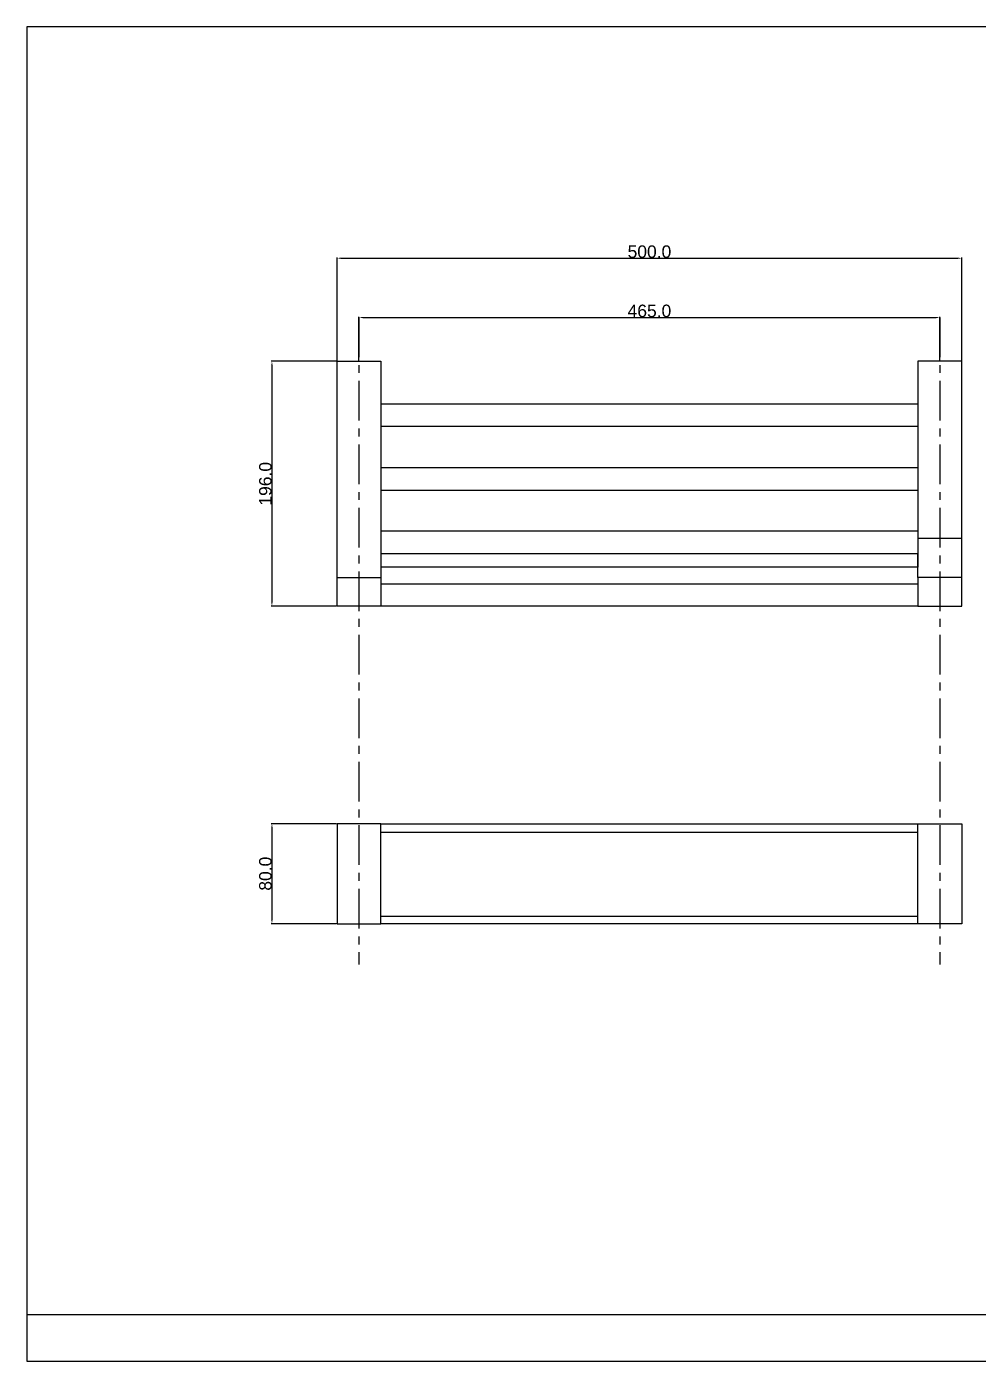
# Model space of a CAD drawing. Header units: millimetres. Extents: x -267 to 1063, y -200 to 868.
# Drawn here: x -267 to 495, y -200 to 868 of the extents above; entities that cross this region are included whole.
import ezdxf

# ---------------------------------------------------------------- set-up
doc = ezdxf.new("R2010")
doc.units = ezdxf.units.MM
doc.header["$MEASUREMENT"] = 0
doc.linetypes.add('CENTER', pattern=[50.8, 31.75, -6.35, 6.35, -6.35])
for name, color, linetype in [('1', 2, 'Continuous'), ('______', 1, 'CENTER'), ('Default', 7, 'Continuous')]:
    doc.layers.add(name, color=color, linetype=linetype)
doc.styles.add('Arial', font='arial.ttf')
doc.dimstyles.new('Dimension Style 02', dxfattribs={"dimtxt": 10, "dimasz": 3, "dimexe": 0.5, "dimexo": 0.5, "dimgap": 0.09, "dimtad": 1, "dimtoh": 1, "dimdec": 1, "dimzin": 1, "dimdsep": 46, "dimtxsty": 'Arial', "dimcen": 0.5, "dimadec": 1, "dimazin": 0, "dimtfac": 1, "dimtdec": 4, "dimtix": 1, "dimtmove": 0, "dimatfit": 3, "dimfxl": 0, "dimtolj": 1, "dimtzin": 1, "dimarcsym": 0})

# ---------------------------------------------------------------- blocks, each defined once
blk = doc.blocks.new('*D4')
at = {"layer": 'Default', "color": 0, "lineweight": -2}
for p, q in [((-18.6, 230.5), (-70.8, 230.5)), ((-70.3, 227.5), (-70.3, 153.5)), ((-18.6, 150.5), (-70.8, 150.5))]:
    blk.add_line(p, q, dxfattribs=at)
at = {"layer": 'Default', "color": 0}
for points in [[(-69.8, 227.5), (-70.8, 227.5), (-70.3, 230.5)], [(-70.8, 153.5), (-69.8, 153.5), (-70.3, 150.5)]]:
    blk.add_solid(points, dxfattribs=at)
at = {"layer": 'Defpoints', "color": 0}
for p in [(-18.1, 230.5), (-70.3, 150.5), (-18.1, 150.5)]:
    blk.add_point(p, dxfattribs=at)
at = {"layer": 'Default', "color": 0, "insert": (-75.5, 190.5), "char_height": 10, "attachment_point": 5, "rotation": 90, "style": 'Arial'}
blk.add_mtext('\\A1;80.0', dxfattribs=at)
blk = doc.blocks.new('*D5')
at = {"layer": 'Default', "color": 0, "lineweight": -2}
for p, q in [((-18.6, 600.5), (-70.8, 600.5)), ((-70.3, 597.5), (-70.3, 407.5)), ((-18.6, 404.5), (-70.8, 404.5))]:
    blk.add_line(p, q, dxfattribs=at)
at = {"layer": 'Default', "color": 0}
for points in [[(-69.8, 597.5), (-70.8, 597.5), (-70.3, 600.5)], [(-70.8, 407.5), (-69.8, 407.5), (-70.3, 404.5)]]:
    blk.add_solid(points, dxfattribs=at)
at = {"layer": 'Defpoints', "color": 0}
for p in [(-18.1, 600.5), (-70.3, 404.5), (-18.1, 404.5)]:
    blk.add_point(p, dxfattribs=at)
at = {"layer": 'Default', "color": 0, "insert": (-75.5, 502.5), "char_height": 10, "attachment_point": 5, "rotation": 90, "style": 'Arial'}
blk.add_mtext('\\A1;196.0', dxfattribs=at)
blk = doc.blocks.new('*D6')
at = {"layer": 'Default', "color": 0, "lineweight": -2}
for p, q in [((-0.6, 601), (-0.6, 636.1)), ((2.4, 635.6), (461.4, 635.6)), ((464.4, 601), (464.4, 636.1))]:
    blk.add_line(p, q, dxfattribs=at)
at = {"layer": 'Default', "color": 0}
for points in [[(2.4, 636.1), (2.4, 635.1), (-0.6, 635.6)], [(461.4, 635.1), (461.4, 636.1), (464.4, 635.6)]]:
    blk.add_solid(points, dxfattribs=at)
at = {"layer": 'Defpoints', "color": 0}
for p in [(464.4, 635.6), (-0.6, 600.5), (464.4, 600.5)]:
    blk.add_point(p, dxfattribs=at)
at = {"layer": 'Default', "color": 0, "insert": (231.9, 640.8), "char_height": 10, "attachment_point": 5, "style": 'Arial'}
blk.add_mtext('\\A1;465.0', dxfattribs=at)
blk = doc.blocks.new('*D7')
at = {"layer": 'Default', "color": 0, "lineweight": -2}
for p, q in [((-18.1, 601), (-18.1, 683.5)), ((-15.1, 683), (478.9, 683)), ((481.9, 601), (481.9, 683.5))]:
    blk.add_line(p, q, dxfattribs=at)
at = {"layer": 'Default', "color": 0}
for points in [[(-15.1, 683.5), (-15.1, 682.5), (-18.1, 683)], [(478.9, 682.5), (478.9, 683.5), (481.9, 683)]]:
    blk.add_solid(points, dxfattribs=at)
at = {"layer": 'Defpoints', "color": 0}
for p in [(481.9, 683), (-18.1, 600.5), (481.9, 600.5)]:
    blk.add_point(p, dxfattribs=at)
at = {"layer": 'Default', "color": 0, "insert": (231.9, 688.2), "char_height": 10, "attachment_point": 5, "style": 'Arial'}
blk.add_mtext('\\A1;500.0', dxfattribs=at)

msp = doc.modelspace()

# ---------------------------------------------------------------- linework, layer by layer
at = {"layer": '1'}
for p, q in [((-18.12, 427.49), (-18.12, 600.49)), ((-18.12, 600.49), (16.88, 600.49)), ((16.88, 600.49), (16.88, 464.49)), ((481.88, 600.49), (446.88, 600.49)), ((446.88, 600.49), (446.88, 464.49)), ((481.88, 427.49), (481.88, 600.49)), ((16.88, 566.49), (446.88, 566.49)), ((16.88, 548.49), (446.88, 548.49)), ((16.88, 515.49), (446.88, 515.49)), ((16.88, 497.49), (446.88, 497.49)), ((16.88, 464.49), (16.88, 446.49)), ((446.88, 464.49), (16.88, 464.49)), ((446.88, 464.49), (446.88, 446.49)), ((481.88, 458.83), (446.88, 458.83)), ((446.88, 458.83), (446.88, 441.14)), ((16.88, 446.49), (16.88, 427.49)), ((446.88, 446.49), (16.88, 446.49)), ((446.88, 427.49), (446.88, 446.49)), ((446.88, 441.14), (446.88, 435.83)), ((-18.12, 404.49), (-18.12, 427.49)), ((-18.12, 427.49), (16.88, 427.49)), ((446.88, 435.83), (16.88, 435.83)), ((16.88, 427.49), (16.88, 409.8)), ((481.88, 427.49), (446.88, 427.49)), ((446.88, 427.49), (446.88, 409.8)), ((481.88, 404.49), (481.88, 427.49)), ((16.88, 422.49), (446.88, 422.49)), ((16.88, 409.8), (16.88, 404.49)), ((446.88, 409.8), (446.88, 404.49)), ((16.88, 404.49), (-18.12, 404.49)), ((446.88, 404.49), (16.88, 404.49)), ((446.88, 404.49), (481.88, 404.49)), ((16.88, 230.45), (-18.12, 230.45)), ((-18.12, 230.45), (-18.12, 212.45)), ((16.88, 212.45), (16.88, 230.45)), ((16.88, 230.45), (446.88, 230.45)), ((446.88, 212.45), (446.88, 230.45)), ((446.88, 230.45), (481.88, 230.45)), ((481.88, 230.45), (481.88, 212.45)), ((446.88, 223.45), (16.88, 223.45)), ((-18.12, 212.45), (-18.12, 150.45)), ((16.88, 150.45), (16.88, 212.45)), ((446.88, 150.45), (446.88, 212.45)), ((481.88, 212.45), (481.88, 150.45)), ((-18.12, 150.45), (16.88, 150.45)), ((16.88, 156.45), (446.88, 156.45)), ((446.88, 150.45), (16.88, 150.45)), ((481.88, 150.45), (446.88, 150.45))]:
    msp.add_line(p, q, dxfattribs=at)
at = {"layer": '______'}
for p, q in [((-0.62, 635.61), (-0.62, 117.91)), ((464.38, 635.61), (464.38, 117.91))]:
    msp.add_line(p, q, dxfattribs=at)
at = {"layer": 'Default'}
for p, q in [((1063.38, 868.26), (-266.62, 868.26)), ((-266.62, 868.26), (-266.62, -199.7)), ((-266.62, -162.2), (1063.38, -162.2)), ((-266.62, -199.7), (1063.38, -199.7))]:
    msp.add_line(p, q, dxfattribs=at)

# ---------------------------------------------------------------- dimensions: what is measured, and where the dimension line sits
for base, p1, p2, picture, middle in [((481.88, 682.98), (-18.12, 600.49), (481.88, 600.49), '*D7', (231.88, 688.18)), ((464.38, 635.61), (-0.62, 600.49), (464.38, 600.49), '*D6', (231.88, 640.8))]:
    dim = msp.add_linear_dim(base=base, p1=p1, p2=p2, dimstyle='Dimension Style 02', override={"dimtmove": 1}, dxfattribs=at)
    dim.commit()
    dim.dimension.update_dxf_attribs({"geometry": picture, "text_midpoint": middle})
for base, p1, p2, picture, middle in [((-70.34, 404.49), (-18.12, 600.49), (-18.12, 404.49), '*D5', (-75.53, 502.49)), ((-70.34, 150.45), (-18.12, 230.45), (-18.12, 150.45), '*D4', (-75.53, 190.45))]:
    dim = msp.add_linear_dim(base=base, p1=p1, p2=p2, angle=90, dimstyle='Dimension Style 02', override={"dimtmove": 1}, dxfattribs=at)
    dim.commit()
    dim.dimension.update_dxf_attribs({"geometry": picture, "text_midpoint": middle})

doc.saveas('drawing.dxf')
